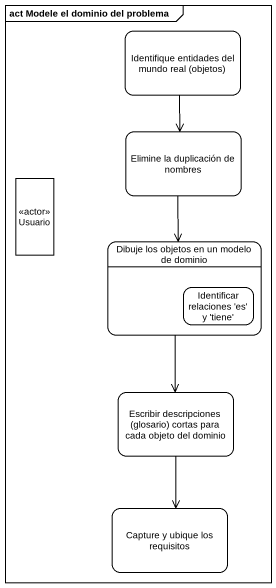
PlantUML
@startuml
mainframe act Modele el dominio del problema
hide empty description
state "Identifique entidades del mundo real (objetos)" as Identifique_entidades_del
state "Elimine la duplicación de nombres" as Elimine_la_duplicación_de
state Usuario <<actor>>
state "Dibuje los objetos en un modelo de dominio" as Dibuje_los_objetos_en_un {
  state "Identificar relaciones 'es' y 'tiene'" as Identificar_relaciones_es_y
}
state "Escribir descripciones (glosario) cortas para cada objeto del dominio" as Escribir_descripciones
state "Capture y ubique los requisitos" as Capture_y_ubique_los
Identifique_entidades_del --> Elimine_la_duplicación_de
Elimine_la_duplicación_de --> Dibuje_los_objetos_en_un
Dibuje_los_objetos_en_un --> Escribir_descripciones
Escribir_descripciones --> Capture_y_ubique_los
@enduml
